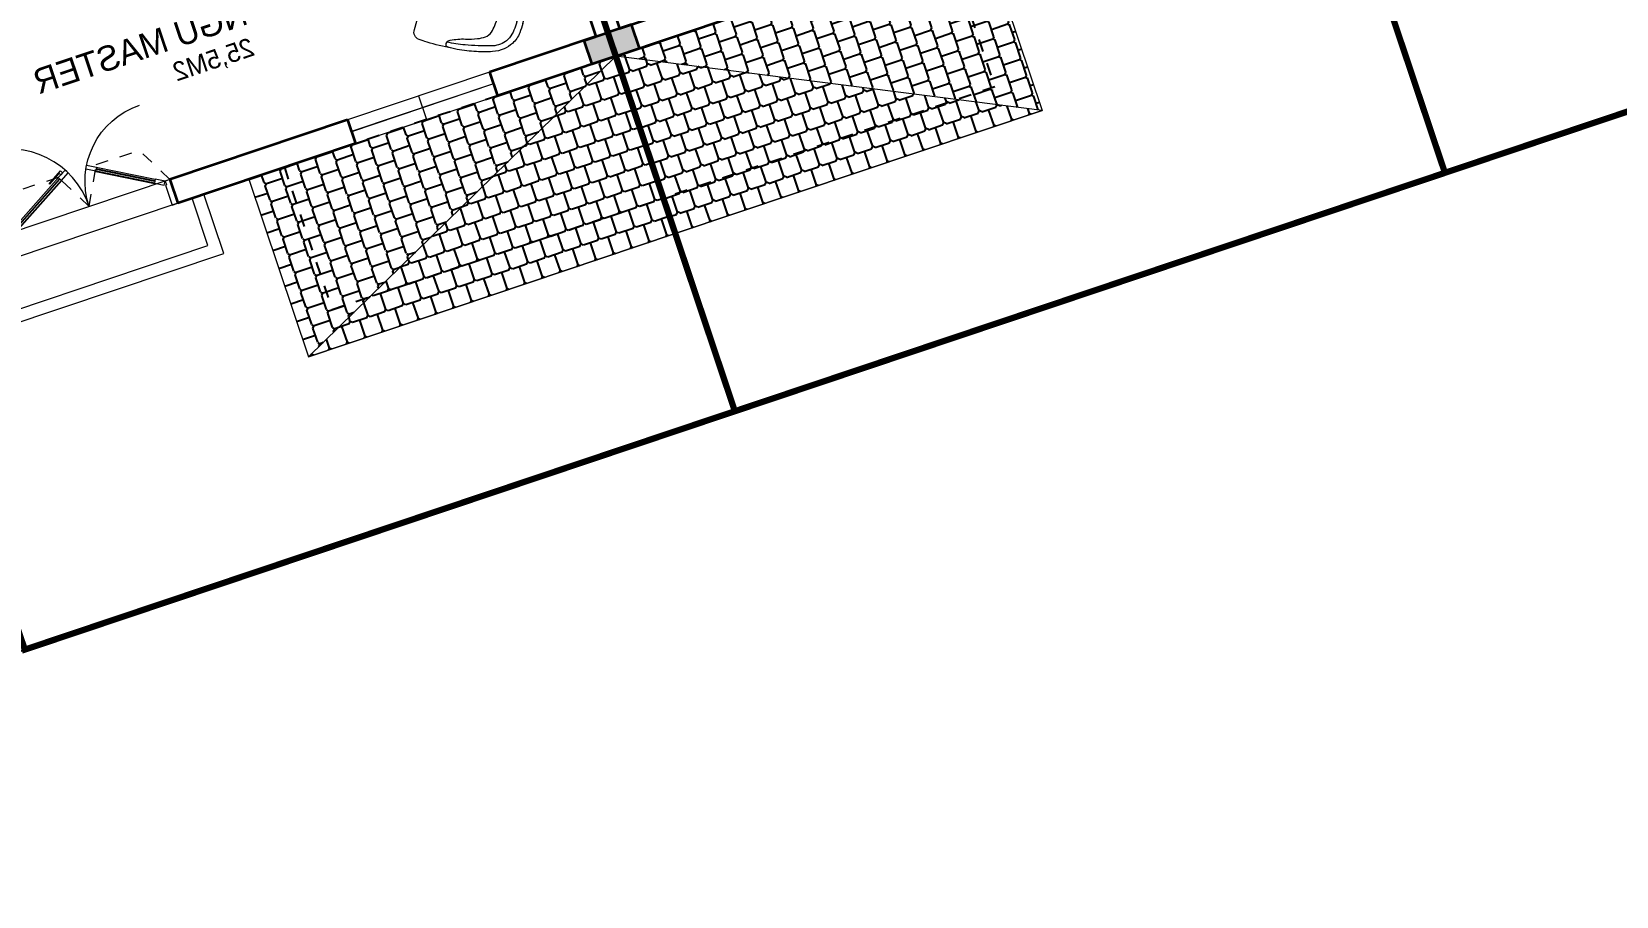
# Model space of a CAD drawing. Header units: metres. Extents: x 568332 to 569219, y 2065964 to 2066430.
# Drawn here: x 568435.89 to 568448.59, y 2065977.83 to 2065984.76 of the extents above; entities that cross this region are included whole.
import ezdxf

# ---------------------------------------------------------------- set-up
doc = ezdxf.new("R2010")
doc.units = ezdxf.units.M
for name, pattern in [('$AUDIT_BAD_LTYPE2', [0]), ('CENTER', [2, 1.25, -0.25, 0.25, -0.25]), ('HIDDEN', [0.375, 0.25, -0.125]), ('HIDDEN2', [0.1875, 0.125, -0.0625])]:
    doc.linetypes.add(name, pattern=pattern)
doc.layers.get('0').update_dxf_attribs({"linetype": 'CONTINUOUS'})
doc.layers.get('DEFPOINTS').update_dxf_attribs({"linetype": 'CONTINUOUS'})
for name, color, linetype, lineweight in [('-CENTER', 143, 'CENTER', 13), ('-CONCRETE', 1, 'CONTINUOUS', 35), ('-DOOR', 137, 'CONTINUOUS', 9), ('-FURNITURE', 46, 'CONTINUOUS', 9), ('-LINE1', 7, 'CONTINUOUS', 18), ('-LINE2', 252, 'CONTINUOUS', 9), ('-STEEL1', 1, 'CONTINUOUS', 35), ('-WALL', 4, 'CONTINUOUS', 35), ('TEXT25', 2, 'CONTINUOUS', 13)]:
    doc.layers.add(name, color=color, linetype=linetype, lineweight=lineweight)
for name, color, linetype in [('-RANH GIOI LO DAT', 12, 'CONTINUOUS'), ('13. NET HATCH', 252, 'CONTINUOUS'), ('APOLIC', 7, 'CONTINUOUS'), ('ChiaLo', 128, 'CENTER'), ('ViaHeS', 32, 'CONTINUOUS')]:
    doc.layers.add(name, color=color, linetype=linetype)
doc.styles.add('SVN_AVO_thuong', font='')
doc.styles.add('T1', font='', dxfattribs={"height": 200})
doc.styles.get('SVN_AVO_thuong').set_extended_font_data('SVN-Avo')
doc.styles.get('T1').set_extended_font_data('VNgeometric Light')

# ---------------------------------------------------------------- blocks, each defined once
blk = doc.blocks.new('A$C7D524948')
at = {"layer": '-FURNITURE'}
for points in [[(-1.862645149230957e-09, 824.9500000011176, 0.02374928999430728), (-77.15000000130385, 820, 0.1110396266945436), (-175.0999999996275, 786.1500000022352, 0.08516816991690027), (-234.9500000011176, 733.25, 0.08855014736123698), (-281.5499999988824, 649.3499999996275, 0.02790636319614463), (-315.9500000011176, 525.5999999996275, 0.02834164487538841), (-340.4000000022352, 372.8000000007451, 0.04711987010175965), (-341.0999999996275, 283.4000000003725, 0.5135274654112972), (-284.5500000007451, 299.9500000011176, 0.05957759956988055), (-242.5500000026077, 413.6500000003725, -0.03446512451505389), (-213.1500000003725, 507.4499999992549, -0.05927668371543007), (-182.7500000009313, 564.2999999988824, -0.1661460996977688), (-133.4500000011176, 600.4000000003725, -0.0525641271264061), (-75.80000000074506, 611.9500000011176, -0.02855401869774651), (-1.862645149230957e-09, 614.6500000003725, -3.543335205159532)], [(-0.5500000007450581, 774.1500000003725, 0.1055837687742558), (-137.8000000007451, 751.3000000007451, 0.08397584501256396), (-176, 728.25, 0.1493020227225411), (-241.2000000011176, 626.1999999992549, 0.02490854660583826), (-289.25, 424.1500000003725, 0.02643887537121914), (-306.5679914960638, 278.4068524483591, -0.8863330528017872)], [(-0.5500000007450581, 774.1500000003725, -0.1055837687742558), (136.6999999992549, 751.3000000007451, -0.08397584501256396), (174.8999999985099, 728.2500000018626, -0.1493020227225411), (240.0999999986961, 626.1999999992549, -0.02490854660583826), (288.1499999975786, 424.1500000003725, -0.02643887537121914), (305.467991495505, 278.4068524483591, 0.8863330528017872)], [(-1.862645149230957e-09, 824.9500000011176, -0.02374928999430728), (77.14999999850988, 820.0000000018626, -0.1110396266945436), (175.0999999986961, 786.1500000003725, -0.08516816991690027), (234.9499999992549, 733.25, -0.08855014736123698), (281.5499999988824, 649.3499999996275, -0.02790636319614463), (315.9500000011176, 525.5999999996275, -0.02834164487538841), (340.3999999985099, 372.8000000007451, -0.04711987010175965), (341.0999999996275, 283.4000000022352, -0.5135274654112972), (284.5500000007451, 299.9499999992549, -0.05957759956988055), (242.5499999988824, 413.6499999985099, 0.03446512451505389), (213.1499999994412, 507.4500000011176, 0.05927668371543007), (182.75, 564.3000000007451, 0.1661460996977688), (133.4499999983236, 600.4000000003725, 0.0525641271264061), (75.79999999888241, 611.9499999992549, 0.02855401869774651), (-1.862645149230957e-09, 614.6500000003725, 3.543335205159532)], [(-342.8562581948936, 328.1164919566363, 0.02267140514630937), (-350.039135296829, 124.5, 0.01212164544072816), (-345.6391352973878, 57.0500000026077, 0.4055082152921144), (-279.3891352973878, 0), (0, 0)], [(342.8562581939623, 328.1164919547737, -0.02267140514630937), (350.0391352958977, 124.5, -0.01212164544072816), (345.6391352955252, 57.05000000074506, -0.4055082152921144), (279.3891352964565, 0), (0, 0)]]:
    blk.add_lwpolyline(points, format="xyb", dxfattribs=at)
blk = doc.blocks.new('*U158')
at = {"ltscale": 0.3}
for points in [[(883.1181818181984, 0, 0.4142135623730951), (50, 833.1181818181983, 0.4142135623730951)], [(883.1181818181987, 0, -0.4142135623730951), (1672, 788.8818181818017, -0.4142135623730951)]]:
    blk.add_lwpolyline(points, format="xyb", dxfattribs=at)
for points in [[(687.4155762849338, 368.012054553767), (136.6025403784439, 50.00000000000001)], [(684.8989694308187, 366.5590909090992), (704.8989694308187, 331.9180747577217), (791.5015098092625, 381.9180747577217), (771.5015098092625, 416.5590909090993), (684.8989694308187, 366.5590909090992)], [(1075.410845249347, 344.4409090909007), (1055.410845249347, 309.7998929395233), (968.8083048709033, 359.7998929395233), (988.8083048709033, 394.4409090909007), (1075.410845249347, 344.4409090909007)], [(1072.894238395232, 345.8938727355685), (1585.397459621556, 50)], [(136.6025403784439, 50.00000000000001), (156.6025403784439, 15.35898384862247), (70, -34.64101615137755), (50, 0), (136.6025403784439, 50.00000000000001)], [(1585.397459621556, 50), (1565.397459621556, 15.35898384862253), (1652, -34.64101615137747), (1672, 0), (1585.397459621556, 50)]]:
    blk.add_lwpolyline(points)
for points in [[(579.4118712052259, 338.2993408026529), (726.3065162308206, 423.1090036506945), (740.4414600388276, 398.6265628130954), (715.9590192012537, 384.491619005103), (704.651064154851, 404.0775716751773), (582.2388599668302, 333.4028526351281)], [(0, 0), (50, 0), (50, -40), (60, -40), (60, -245.9999999543969), (0, -245.9999999543969)], [(1722, 0), (1672, 0), (1672, -40), (1662, -40), (1662, -245.9999999543969), (1722, -245.9999999543969)]]:
    blk.add_lwpolyline(points, close=True)
at = {"layer": 'APOLIC', "linetype": '$AUDIT_BAD_LTYPE2'}
for p, q in [((146.6025403784439, 32.67949192431124), (694.8989694308187, 349.2385828334104)), ((704.8989694308187, 331.9180747577217), (156.6025403784439, 15.35898384862247)), ((1575.397459621556, 32.67949192431115), (1065.410845249347, 327.1204010152119)), ((1055.410845249347, 309.7998929395233), (1565.397459621556, 15.35898384862253))]:
    blk.add_line(p, q, dxfattribs=at)
blk = doc.blocks.new('A$C5C575821')
at = {"layer": '-CONCRETE'}
h = blk.add_hatch(color=256, dxfattribs=at)
h.dxf.hatch_style = 1
h.paths.add_polyline_path([(-0.00237559899687767, 200.0000000000146), (-0.00237559899687767, 1.455191522836685e-11), (199.9976244010031, 1.455191522836685e-11), (199.9976244010031, 200.0000000000146)])
blk.add_lwpolyline([(-0.00237559899687767, 1.455191522836685e-11), (199.9976244010031, 1.455191522836685e-11), (199.9976244010031, 200.0000000000146), (-0.00237559899687767, 200.0000000000146)], close=True, dxfattribs=at)
blk = doc.blocks.new('TRUC M4')
at = {"layer": '-WALL'}
blk.add_blockref('A$C5C575821', (-199.9976244010031, -200.0000000000146), dxfattribs=at)
blk = doc.blocks.new('M4- T3')
at = {"layer": '13. NET HATCH'}
h = blk.add_hatch(dxfattribs=at)
h.set_pattern_fill('MAIGO-12', color=256, scale=300)
h.set_pattern_definition([(0, (478994.4757571262, -0.202551839480293), (75, 150), [120, -30, 120, -30]), (90, (478979.4757571262, 14.79744816051971), (-74.99999999999999, 150), [135, -165]), (45, (478964.4757571262, -0.202551839480293), (75.00000000142687, 150.0000000028537), [21.213203436, -403.0508652]), (135, (478994.4757571262, -0.202551839480293), (-75.00000000142686, 150.0000000028537), [21.213203436, -403.0508652])])
edge = h.paths.add_edge_path()
edge.add_line((716772.6841613529, 30041.12960393615), (719872.6873482529, 30041.12960393615))
edge.add_line((719872.6873482529, 30041.12960393615), (716772.7450527956, 31540.69149495072))
edge.add_line((716772.7450527956, 31540.69149495072), (716772.6805305227, 30041.12960393615))
h = blk.add_hatch(dxfattribs=at)
h.set_pattern_fill('MAIGO-12', color=256, scale=300, angle=90)
h.set_pattern_definition([(90, (478904.4757571262, 89.7974481605197), (-150, 75.00000000000001), [120, -30, 120, -30]), (180, (478889.4757571262, 74.7974481605197), (-150, -74.99999999999997), [135, -165]), (135, (478904.4757571262, 59.79744816051971), (-150.0000000028537, 75.00000000142688), [21.213203436, -403.0508652]), (225, (478904.4757571262, 89.7974481605197), (-150.0000000028537, -75.00000000142684), [21.213203436, -403.0508652])])
h.paths.add_polyline_path([(716772.7450527956, 31540.69149495072), (719872.6873482529, 31541.12960393615), (719872.6873482529, 30041.12960393615)])
at = {"layer": '-DOOR'}
for p, q in [((717772.7450527959, 31740.69149495072), (718972.4425598481, 31740.99001779004)), ((717772.7450527959, 31740.69149495072), (718972.7450527959, 31740.69149495072)), ((718372.7450527959, 31740.69149495072), (718372.7947819941, 31540.84080637949)), ((720472.7450527959, 31740.69149495072), (721872.7450527959, 31740.69149495072)), ((717772.7450527959, 31640.69149495072), (718972.4425598481, 31640.99001779004)), ((717772.7450527959, 31640.69149495072), (718972.7450527959, 31640.69149495072)), ((717772.7450527959, 31540.69149495072), (718972.4425598481, 31540.99001779004)), ((717772.7450527959, 31540.69149495072), (718972.7450527959, 31540.69149495072)), ((720472.7450527959, 31540.69149495072), (721872.7450527959, 31540.69149495072))]:
    blk.add_line(p, q, dxfattribs=at)
at = {"layer": '-LINE1'}
blk.add_lwpolyline([(719872.6873482529, 30041.12960393615), (716772.6805305227, 30041.12960393615), (716772.6805305227, 31540.69149495072), (719872.6873482529, 31540.69149495072)], close=True, dxfattribs=at)
for points in [[(716772.6841613529, 30041.12960393615), (719872.6873482529, 30041.12960393615), (716772.7450527956, 31540.69149495072), (716772.7450527956, 31540.69149495072), (716772.6805305227, 30041.12960393615)], [(716772.7450527956, 31540.69149495072), (719872.6873482529, 31541.12960393615), (719872.6873482529, 30041.12960393615), (716772.7450527956, 31540.69149495072)], [(722092.1770346288, 31540.90689601241), (722092.1770346286, 31040.90689601241), (720252.1770346288, 31041.19976962921), (720252.1770346288, 31541.19976962921)], [(721992.1770346288, 31540.90689601241), (721992.1770346286, 31140.90689601241), (720352.1770346288, 31141.19976962921), (720352.1770346288, 31541.19976962921)]]:
    blk.add_lwpolyline(points, dxfattribs=at)
at = {"layer": '-LINE2', "linetype": 'HIDDEN2', "ltscale": 10}
for p, q in [((720472.7450527959, 31740.69149495072), (720633.2194225567, 32040.85165375825)), ((720994.3740469611, 32040.69149495072), (720633.2194225567, 32040.85165375825)), ((721154.7627911551, 31740.69149495072), (720994.3740469611, 32040.69149495072)), ((721154.7627911551, 31740.69149495072), (721315.1515353492, 32040.69149495072)), ((721315.1515353492, 32040.69149495072), (721712.356308602, 32040.86764067474))]:
    blk.add_line(p, q, dxfattribs=at)
at = {"layer": '-RANH GIOI LO DAT', "linetype": 'HIDDEN', "ltscale": 10, "const_width": 50}
blk.add_lwpolyline([(716772.6383235147, 48540.98193657298), (722772.6145765688, 48540.98193657286), (722772.6636013242, 28541.00532258167), (716772.6873482702, 28541.00532258167)], close=True, dxfattribs=at)
at = {"layer": '-WALL'}
for p, q in [((716772.7450527956, 31540.69149495072), (716772.7450528115, 40741.25006676854)), ((716872.6685261452, 36140.63031025817), (716872.668526137, 31740.69149495072)), ((716872.668526137, 31740.69149495072), (717772.7450527959, 31740.69149495072)), ((717772.7450527959, 31740.69149495072), (717772.7450527959, 31540.69149495072)), ((718972.7450527959, 31740.69149495072), (718972.7450527959, 31540.69149495072)), ((718972.7450527959, 31740.69149495072), (720472.7450527959, 31740.69149495072)), ((720472.7450527959, 31740.69149495072), (720472.7450527959, 31540.69149495072)), ((716772.7450527956, 31540.69149495072), (717772.7450527959, 31540.69149495072)), ((718972.7450527959, 31540.69149495072), (720472.7450527959, 31540.69149495072))]:
    blk.add_line(p, q, dxfattribs=at)
at = {"layer": 'DEFPOINTS', "linetype": 'HIDDEN', "ltscale": 5}
blk.add_lwpolyline([(719572.6873482529, 30341.12960393615), (716772.6873482526, 30341.12960393615), (716772.6873482526, 31541.12960393615), (719572.6873482529, 31541.12960393615)], close=True, dxfattribs=at)
at = {"layer": '-DOOR', "xscale": -0.8130081300813009, "yscale": 0.8130081300813009, "zscale": 0.8130081300813009}
blk.add_blockref('*U158', (721872.7450527959, 31740.69149495072), dxfattribs=at)
at = {"layer": '-FURNITURE', "rotation": 124.1219197484613}
blk.add_blockref('A$C7D524948', (718077.4618980268, 32486.56401073262), dxfattribs=at)
at = {"layer": '-STEEL1'}
blk.add_blockref('TRUC M4', (716972.3912198066, 31740.84808886312), dxfattribs=at)
at = {"layer": 'TEXT25'}
for s, height, style, p in [('P. NGỦ MASTER', 200, 'SVN_AVO_thuong', (719144.190639803, 32720.04085550671)), ('25,5M2', 150, 'T1', (719502.7080947438, 32466.94924021074))]:
    blk.add_text(s, height=height, rotation=359.9999999899488, dxfattribs=dict(at, style=style)).set_placement(p)

msp = doc.modelspace()

# ---------------------------------------------------------------- linework, layer by layer
at = {"layer": 'ChiaLo', "ltscale": 5}
for points in [[(568440.8501601061, 2066002.586401392), (568447.2133057467, 2065983.625618449)], [(568440.8506873074, 2066002.586578319), (568447.213832948, 2065983.625795376)], [(568435.1619317097, 2066000.677459876), (568441.5250773503, 2065981.716676933)]]:
    msp.add_lwpolyline(points, dxfattribs=at)
at = {"layer": 'ViaHeS'}
msp.add_lwpolyline([(568377.9100292928, 2066007.834251728), (568495.3095522419, 2066047.232955089), (568501.4151432578, 2066044.013783243), (568510.4404839884, 2066012.219822507), (568505.7157784854, 2066003.258785054), (568392.2270906585, 2065965.172538755), (568385.8961157319, 2065968.321944489), (568374.7606235587, 2066001.503276802)], close=True, dxfattribs=at)

# ---------------------------------------------------------------- next in the draw order: block references
at = {"layer": '-CENTER', "color": 2, "true_color": 0xf1eb1f, "xscale": -0.001, "yscale": 0.001, "zscale": 0.001, "rotation": 18.55149990383196}
msp.add_blockref('M4- T3', (569130.133931002, 2066182.704786288), dxfattribs=at)

# ---------------------------------------------------------------- next in the draw order: block references
msp.add_blockref('M4- T3', (569141.5104456382, 2066186.52272456), dxfattribs=at)

# ---------------------------------------------------------------- next in the draw order: block references
at = {"layer": '-CENTER', "color": 2, "true_color": 0xf1eb1f, "xscale": 0.001, "yscale": 0.001, "zscale": 0.001, "rotation": 18.55149973248752}
msp.add_blockref('M4- T3', (567771.0785535196, 2065726.61247352), dxfattribs=at)

doc.saveas('drawing.dxf')
